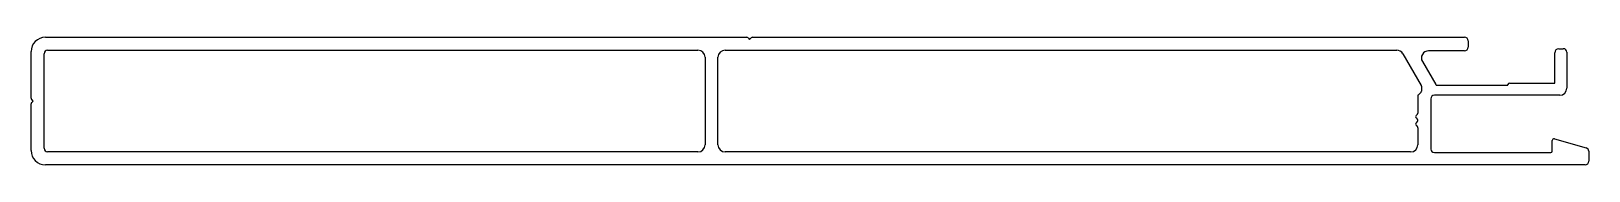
# Model space of a CAD drawing. Extents: x 3 to 219, y 3 to 21.
import ezdxf

# ---------------------------------------------------------------- set-up
doc = ezdxf.new("R2010")
doc.units = 0
doc.layers.get('0').update_dxf_attribs({"linetype": 'CONTINUOUS'})

msp = doc.modelspace()

# ---------------------------------------------------------------- linework, layer by layer
for p, q in [((4.62, 20.86), (102.22, 20.86)), ((102.4, 20.79), (102.62, 20.56)), ((102.62, 20.56), (102.85, 20.79)), ((103.03, 20.86), (202.12, 20.86)), ((202.62, 20.36), (202.62, 19.46)), ((2.62, 12.36), (2.62, 18.86)), ((4.42, 5.36), (4.42, 18.56)), ((4.92, 19.06), (95.42, 19.06)), ((96.42, 18.06), (96.42, 5.86)), ((98.22, 5.86), (98.22, 18.06)), ((99.22, 19.06), (192.68, 19.06)), ((193.55, 18.56), (196.1, 14.14)), ((196.26, 17.46), (198.11, 14.26)), ((202.12, 18.96), (197.12, 18.96)), ((214.67, 14.46), (214.67, 18.66)), ((215.27, 19.26), (215.87, 19.26)), ((216.37, 18.76), (216.37, 13.76)), ((196.07, 13.2), (195.7, 12.83)), ((196.12, 14.04), (196.12, 13.34)), ((198.28, 14.16), (208.07, 14.16)), ((208.42, 14.46), (214.67, 14.46)), ((2.62, 5.06), (2.62, 11.56)), ((2.92, 11.96), (2.7, 12.19)), ((2.7, 11.73), (2.92, 11.96)), ((195.62, 12.66), (195.62, 10.28)), ((197.42, 12.26), (197.42, 5.26)), ((215.37, 12.76), (197.92, 12.76)), ((195.55, 10.1), (195.4, 9.95)), ((195.4, 9.59), (195.55, 9.44)), ((195.55, 9.08), (195.4, 8.93)), ((195.4, 8.57), (195.55, 8.42)), ((195.62, 8.24), (195.62, 5.86)), ((214.64, 6.69), (219.06, 5.42)), ((95.42, 4.86), (4.92, 4.86)), ((194.62, 4.86), (99.22, 4.86)), ((197.92, 4.76), (214.12, 4.76)), ((214.32, 4.96), (214.32, 6.45)), ((219.42, 4.94), (219.42, 3.56)), ((218.92, 3.06), (4.62, 3.06))]:
    msp.add_line(p, q)
for centre, radius, start, end in [((4.62, 18.86), 2, 90, 180), ((102.22, 20.61), 0.25, 45, 90), ((103.03, 20.61), 0.25, 90, 135), ((202.12, 20.36), 0.5, 0, 90), ((4.92, 18.56), 0.5, 90, 180), ((95.42, 18.06), 1, 0, 90), ((99.22, 18.06), 1, 90, 180), ((192.68, 18.06), 1, 30, 90), ((197.12, 17.96), 1, 90, 210), ((202.12, 19.46), 0.5, 270, 360), ((215.27, 18.66), 0.6, 90, 180), ((215.87, 18.76), 0.5, 0, 90), ((195.92, 13.34), 0.2, 315, 360), ((195.92, 14.04), 0.2, 0, 30), ((198.28, 14.36), 0.2, 210, 270), ((208.07, 14.26), 0.1, 270, 351.7868), ((208.42, 14.21), 0.25, 90, 171.7868), ((215.37, 13.76), 1, 270, 0), ((2.87, 12.36), 0.25, 180, 225), ((2.87, 11.56), 0.25, 135, 180), ((195.87, 12.66), 0.25, 135, 180), ((197.92, 12.26), 0.5, 90, 180), ((195.57, 9.77), 0.25, 135, 225), ((195.57, 8.75), 0.25, 135, 225), ((195.37, 10.28), 0.25, 315, 360), ((195.37, 9.26), 0.25, 315, 45), ((195.37, 8.24), 0.25, 0, 45), ((214.57, 6.45), 0.25, 74, 180), ((4.62, 5.06), 2, 180, 270), ((4.92, 5.36), 0.5, 180, 270), ((95.42, 5.86), 1, 270, 360), ((99.22, 5.86), 1, 180, 270), ((194.62, 5.86), 1, 270, 0), ((197.92, 5.26), 0.5, 180, 270), ((214.12, 4.96), 0.2, 270, 0), ((218.92, 4.94), 0.5, 0, 74), ((218.92, 3.56), 0.5, 270, 0)]:
    msp.add_arc(centre, radius, start, end)

doc.saveas('drawing.dxf')
